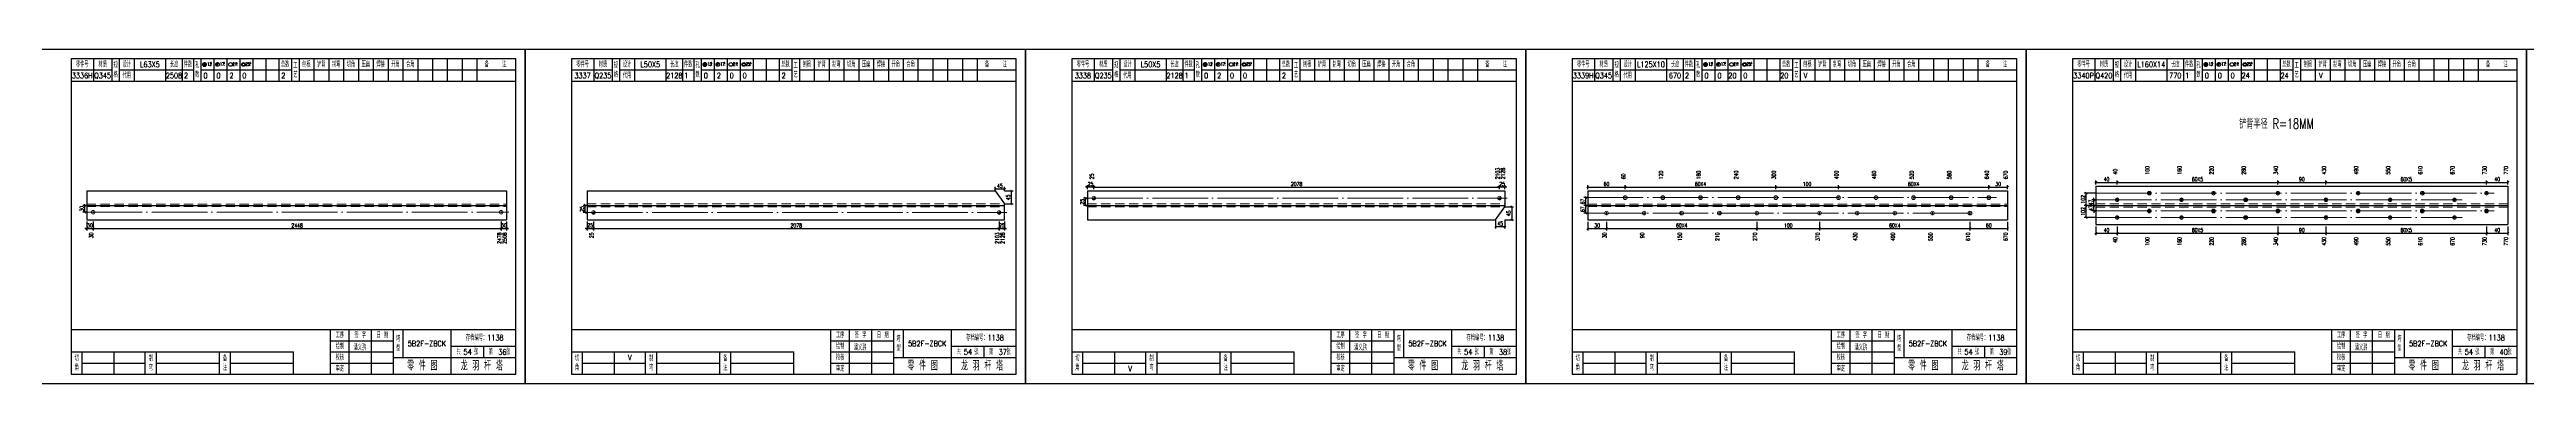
# Model space of a CAD drawing. Header units: millimetres. Extents: x 0 to 30240, y -10896 to -1348.
# Drawn here: x 9463 to 10800, y -10043 to -9863 of the extents above; entities that cross this region are included whole.
import ezdxf
from ezdxf.enums import TextEntityAlignment as Align

# ---------------------------------------------------------------- set-up
doc = ezdxf.new("R2010")
doc.units = ezdxf.units.MM
doc.header["$LTSCALE"] = 20
doc.header["$PDMODE"] = 1
doc.linetypes.add('DASHDOT2X', pattern=[1.75, 1.5, -0.125, 0, -0.125])
doc.linetypes.add('HIDDEN', pattern=[0.375, 0.25, -0.125])
for name, color, linetype, lineweight in [('1', 7, 'Continuous', 25), ('11', 3, 'Continuous', 13), ('2', 1, 'HIDDEN', 13), ('5', 1, 'Continuous', 13), ('7', 2, 'DASHDOT2X', 13)]:
    doc.layers.add(name, color=color, linetype=linetype, lineweight=lineweight)
doc.styles.get("Standard").update_dxf_attribs({"font": 'simplex', "width": 0.7, "bigfont": 'gbhzfs.shx'})
doc.styles.add('SYMBOL_TXT', font='txt.shx', dxfattribs={"width": 0.6})
doc.styles.add('TITLE_TXT', font='simplex.shx', dxfattribs={"width": 0.75, "height": 2.5, "bigfont": 'gbhzfs.shx'})
doc.dimstyles.get("Standard").update_dxf_attribs({"dimtxt": 2.1, "dimasz": 1, "dimexe": 1.05, "dimexo": 0, "dimgap": 0.63, "dimtad": 1, "dimzin": 0, "dimdsep": 46, "dimtxsty": 'standard', "dimblk": 'OBLIQUE', "dimblk1": 'OBLIQUE', "dimblk2": 'OBLIQUE', "dimcen": 0.09, "dimadec": 0, "dimazin": 0, "dimtfac": 1, "dimtdec": 1, "dimtix": 1, "dimtmove": 0, "dimatfit": 3, "dimfxl": 0, "dimtolj": 1, "dimtzin": 0, "dimarcsym": 0})
pattern_1 = [(0, (-3, 0), (0, 0.0125), [])]

# ---------------------------------------------------------------- blocks, each defined once
blk = doc.blocks.new('M12_HOLE')
h = blk.add_hatch()
h.set_pattern_fill('LINE', scale=0.1, style=0)
h.set_pattern_definition(pattern_1)
h.paths.add_polyline_path([(-5, 0, 1), (-1, 0, 1)])
at = {"color": 7}
blk.add_circle((-3, 0), 2, dxfattribs=at)
at = {"color": 7, "attachment_point": 1, "style": 'SYMBOL_TXT'}
for s, insert, char_height, width in [('13\\f??|b0|i0|c0|p54;.', (-0.1, 2.1), 3.5, 5.707), ('5', (3.7, 2.3), 1.8, 2.931)]:
    blk.add_mtext(s, dxfattribs=dict(at, insert=insert, char_height=char_height, width=width))
blk = doc.blocks.new('M16_HOLE')
h = blk.add_hatch()
h.set_pattern_fill('LINE', scale=0.1, style=0)
h.set_pattern_definition(pattern_1)
h.paths.add_polyline_path([(-1.6, 1.4, 0.668179), (-5, 0, 0.198912), (-4.4, -1.4)])
at = {"color": 7}
blk.add_circle((-3, 0), 2, dxfattribs=at)
at = {"color": 7, "attachment_point": 1, "style": 'SYMBOL_TXT'}
for s, insert, char_height, width in [('17.', (-0.4, 2.1), 3.5, 6.316), ('5', (3.6, 2.3), 1.8, 1.822)]:
    blk.add_mtext(s, dxfattribs=dict(at, insert=insert, char_height=char_height, width=width))
blk = doc.blocks.new('M20_HOLE')
at = {"color": 7}
blk.add_circle((-3, 0), 2, dxfattribs=at)
at = {"color": 7, "attachment_point": 1, "style": 'SYMBOL_TXT'}
for s, insert, char_height, width in [('21.', (-0.7, 2), 3.5, 6.074), ('5', (3.3, 2), 1.8, 1.458)]:
    blk.add_mtext(s, dxfattribs=dict(at, insert=insert, char_height=char_height, width=width))
blk = doc.blocks.new('M24_HOLE')
at = {"color": 7}
for radius in [2, 1.5]:
    blk.add_circle((-3, 0), radius, dxfattribs=at)
at = {"color": 7, "attachment_point": 1, "style": 'SYMBOL_TXT'}
for s, insert, char_height, width in [('25.', (-0.7, 2.1), 3.5, 2.429), ('5', (3.9, 2.3), 1.8, 1.944)]:
    blk.add_mtext(s, dxfattribs=dict(at, insert=insert, char_height=char_height, width=width))
blk = doc.blocks.new('JgCard')
for p, q in [((270, 180), (0, 180)), ((0, 180), (0, 0)), ((265, 175), (25, 175)), ((25, 175), (25, 5)), ((37, 175), (37, 163)), ((47, 175), (47, 163)), ((51, 175), (51, 163)), ((59, 175), (59, 163)), ((76, 175), (76, 163)), ((85, 175), (85, 163)), ((91, 175), (91, 163)), ((95, 175), (95, 163)), ((102, 175), (102, 163)), ((109, 175), (109, 163)), ((116, 175), (116, 163)), ((123, 175), (123, 163)), ((130, 175), (130, 163)), ((137, 175), (137, 163)), ((144, 175), (144, 163)), ((148, 175), (148, 163)), ((156, 175), (156, 163)), ((164, 175), (164, 163)), ((172, 175), (172, 163)), ((180, 175), (180, 163)), ((188, 175), (188, 163)), ((196, 175), (196, 163)), ((204, 175), (204, 163)), ((212, 175), (212, 163)), ((220, 175), (220, 163)), ((228, 175), (228, 163)), ((236, 175), (236, 163)), ((244, 175), (244, 163)), ((265, 5), (265, 175)), ((270, 0), (270, 180)), ((25, 169), (47, 169)), ((25, 163), (265, 163)), ((51, 169), (91, 169)), ((95, 169), (144, 169)), ((148, 169), (265, 169)), ((25, 29), (265, 29)), ((165, 5), (165, 29)), ((175, 5), (175, 29)), ((187, 5), (187, 29)), ((199, 5), (199, 29)), ((204, 29), (204, 14)), ((230, 5), (230, 29)), ((25, 17), (145, 17)), ((31, 5), (31, 17)), ((48, 17), (48, 5)), ((65, 5), (65, 17)), ((71, 5), (71, 17)), ((105, 5), (105, 17)), ((111, 5), (111, 17)), ((145, 5), (145, 17)), ((165, 23), (199, 23)), ((165, 17), (199, 17)), ((199, 14), (265, 14)), ((230, 20), (265, 20)), ((247.5, 20), (247.5, 14)), ((0, 0), (270, 0)), ((25, 5), (265, 5)), ((31, 11), (65, 11)), ((71, 11), (105, 11)), ((111, 11), (145, 11)), ((165, 11), (199, 11))]:
    blk.add_line(p, q)
blk.add_lwpolyline([(96, 172, -1), (98, 172, -1)], format="xyb", close=True)
blk.add_point((145, 96))
at = {"xscale": 0.5, "yscale": 0.5, "zscale": 0.5}
for name, p in [('M12_HOLE', (98.5, 172)), ('M16_HOLE', (105.5, 172)), ('M20_HOLE', (112.5, 172)), ('M24_HOLE', (119.5, 172))]:
    blk.add_blockref(name, p, dxfattribs=at)
at = {"style": 'TITLE_TXT', "width": 0.75}
for s, height, p in [('潘义鹏', 3, (177.4, 17.9)), ('存档编号：1138', 3.08, (238, 23.1)), ('龙 羽 杆 塔', 5, (235.2, 7))]:
    blk.add_text(s, height=height, dxfattribs=at).set_placement(p)
at = {"attachment_point": 5, "style": 'TITLE_TXT'}
for s, insert, char_height, width in [('零件号', (31, 172), 3, 15), ('材质', (42, 172), 3, 8), ('设计', (55, 172), 3, 8), ('长度', (80.5, 172), 3, 8), ('件数', (88, 172), 3, 6), ('总数', (140.5, 172), 3, 7), ('刨根', (152, 172), 3, 8), ('铲背', (160, 172), 3, 8), ('制弯', (168, 172), 3, 8), ('切角', (176, 172), 3, 8), ('压扁', (184, 172), 3, 8), ('焊接', (192, 172), 3, 8), ('开角', (200, 172), 3, 8), ('合角', (208, 172), 3, 8), ('备    注', (254, 172), 3, 22), ('规格', (49, 169), 3, 4), ('代用', (55, 166), 3, 8), ('孔数', (93, 169), 3, 4), ('工\\P艺', (146, 169), 3, 4), ('工序', (170, 26), 3, 10), ('签 字', (181, 26), 3, 12), ('日 期', (193, 26), 3, 12), ('切\\P角', (28, 11), 3, 6), ('制\\P弯', (68, 11), 3, 6), ('备\\P注', (108, 11), 3, 6), ('绘制', (170, 20), 3, 10), ('校核', (170, 14), 3, 10), ('塔\\P型', (201.5, 21.5), 3, 5), ('共    张', (238.8, 17), 3, 17.5), ('第    张', (256.2, 17), 3, 17.5), ('审定', (170, 8), 3, 10), ('零 件 图', (214.5, 9.5), 5, 31)]:
    blk.add_mtext(s, dxfattribs=dict(at, insert=insert, char_height=char_height, width=width))
blk = doc.blocks.new('M20')
for p, q in [((-0.5, 0), (0.5, 0)), ((0, -0.5), (0, 0.5))]:
    blk.add_line(p, q)
blk.add_circle((0, 0), 1)
blk = doc.blocks.new('_Oblique')
at = {"color": 0, "linetype": 'ByBlock', "lineweight": -2}
blk.add_line((-0.5, -0.5), (0.5, 0.5), dxfattribs=at)
blk = doc.blocks.new('*D5116')
at = {"layer": '11', "color": 0, "lineweight": -2}
for p, q in [((9483.4, -9955.6), (9483.4, -9960.4)), ((9486.8, -9955.6), (9486.8, -9960.4)), ((9483.4, -9959.3), (9482.4, -9959.3)), ((9483.4, -9959.3), (9486.8, -9959.3)), ((9486.8, -9959.3), (9487.8, -9959.3))]:
    blk.add_line(p, q, dxfattribs=at)
at = {"layer": 'Defpoints', "color": 0}
for p in [(9483.4, -9955.6), (9486.8, -9955.6), (9486.8, -9959.3)]:
    blk.add_point(p, dxfattribs=at)
at = {"layer": '11', "color": 0, "lineweight": -2}
blk.add_blockref('_Oblique', (9483.4, -9959.3), dxfattribs=at)
at = {"layer": '11', "color": 0, "lineweight": -2, "rotation": 180}
blk.add_blockref('_Oblique', (9486.8, -9959.3), dxfattribs=at)
at = {"layer": '11', "color": 0, "insert": (9485.1, -9957.6), "char_height": 2.1, "attachment_point": 5}
blk.add_mtext('\\A1;30', dxfattribs=at)
blk = doc.blocks.new('*D5118')
at = {"layer": '11', "color": 0, "lineweight": -2}
for p, q in [((9707.1, -9955.6), (9707.1, -9960.4)), ((9710, -9955.6), (9710, -9960.4)), ((9707.1, -9959.3), (9706.1, -9959.3)), ((9707.1, -9959.3), (9710, -9959.3)), ((9710, -9959.3), (9711, -9959.3))]:
    blk.add_line(p, q, dxfattribs=at)
at = {"layer": 'Defpoints', "color": 0}
for p in [(9707.1, -9955.6), (9710, -9955.6), (9710, -9959.3)]:
    blk.add_point(p, dxfattribs=at)
at = {"layer": '11', "color": 0, "lineweight": -2}
blk.add_blockref('_Oblique', (9707.1, -9959.3), dxfattribs=at)
at = {"layer": '11', "color": 0, "lineweight": -2, "rotation": 180}
blk.add_blockref('_Oblique', (9710, -9959.3), dxfattribs=at)
at = {"layer": '11', "color": 0, "insert": (9708.5, -9957.6), "char_height": 2.1, "attachment_point": 5}
blk.add_mtext('\\A1;30', dxfattribs=at)
blk = doc.blocks.new('M16')
for p, q in [((-0.7, -0.7), (0.7, 0.7)), ((-0.4, 0), (0.4, 0)), ((0, 0.4), (0, -0.4))]:
    blk.add_line(p, q)
blk.add_circle((0, 0), 1)
for radius in [0.8, 0.6, 0.4, 0.2]:
    blk.add_arc((0, 0), radius, 225, 45)
blk = doc.blocks.new('*D5120')
at = {"layer": '11', "color": 0, "lineweight": -2}
for p, q in [((9753.4, -9955.6), (9753.4, -9960.4)), ((9756.8, -9955.6), (9756.8, -9960.4)), ((9753.4, -9959.3), (9752.4, -9959.3)), ((9753.4, -9959.3), (9756.8, -9959.3)), ((9756.8, -9959.3), (9757.8, -9959.3))]:
    blk.add_line(p, q, dxfattribs=at)
at = {"layer": 'Defpoints', "color": 0}
for p in [(9753.4, -9955.6), (9756.8, -9955.6), (9756.8, -9959.3)]:
    blk.add_point(p, dxfattribs=at)
at = {"layer": '11', "color": 0, "lineweight": -2}
blk.add_blockref('_Oblique', (9753.4, -9959.3), dxfattribs=at)
at = {"layer": '11', "color": 0, "lineweight": -2, "rotation": 180}
blk.add_blockref('_Oblique', (9756.8, -9959.3), dxfattribs=at)
at = {"layer": '11', "color": 0, "insert": (9755.1, -9957.6), "char_height": 2.1, "attachment_point": 5}
blk.add_mtext('\\A1;25', dxfattribs=at)
blk = doc.blocks.new('*D5122')
at = {"layer": '11', "color": 0, "lineweight": -2}
for p, q in [((9975.8, -9955.6), (9975.8, -9960.4)), ((9978.7, -9955.6), (9978.7, -9960.4)), ((9975.8, -9959.3), (9974.8, -9959.3)), ((9975.8, -9959.3), (9978.7, -9959.3)), ((9978.7, -9959.3), (9979.7, -9959.3))]:
    blk.add_line(p, q, dxfattribs=at)
at = {"layer": 'Defpoints', "color": 0}
for p in [(9975.8, -9955.6), (9978.7, -9955.6), (9978.7, -9959.3)]:
    blk.add_point(p, dxfattribs=at)
at = {"layer": '11', "color": 0, "lineweight": -2}
blk.add_blockref('_Oblique', (9975.8, -9959.3), dxfattribs=at)
at = {"layer": '11', "color": 0, "lineweight": -2, "rotation": 180}
blk.add_blockref('_Oblique', (9978.7, -9959.3), dxfattribs=at)
at = {"layer": '11', "color": 0, "insert": (9977.2, -9957.6), "char_height": 2.1, "attachment_point": 5}
blk.add_mtext('\\A1;25', dxfattribs=at)
blk = doc.blocks.new('*D5124')
at = {"layer": '11', "color": 0, "lineweight": -2}
for p, q in [((9973.7, -9939), (9973.7, -9936.9)), ((9978.7, -9938), (9973.7, -9938)), ((9978.7, -9939), (9978.7, -9936.9))]:
    blk.add_line(p, q, dxfattribs=at)
at = {"layer": 'Defpoints', "color": 0}
for p in [(9973.7, -9938), (9973.7, -9939), (9978.7, -9939)]:
    blk.add_point(p, dxfattribs=at)
at = {"layer": '11', "color": 0, "lineweight": -2, "rotation": 180}
blk.add_blockref('_Oblique', (9973.7, -9938), dxfattribs=at)
at = {"layer": '11', "color": 0, "lineweight": -2}
blk.add_blockref('_Oblique', (9978.7, -9938), dxfattribs=at)
at = {"layer": '11', "color": 0, "insert": (9976.2, -9936.3), "char_height": 2.1, "attachment_point": 5}
blk.add_mtext('\\A1;45', dxfattribs=at)
blk = doc.blocks.new('*D5126')
at = {"layer": '11', "color": 0, "lineweight": -2}
for p, q in [((10023.4, -9936.9), (10022.4, -9936.9)), ((10023.4, -9938), (10023.4, -9935.9)), ((10023.4, -9936.9), (10026.8, -9936.9)), ((10026.8, -9938), (10026.8, -9935.9)), ((10026.8, -9936.9), (10027.8, -9936.9))]:
    blk.add_line(p, q, dxfattribs=at)
at = {"layer": 'Defpoints', "color": 0}
for p in [(10023.4, -9938), (10026.8, -9936.9), (10026.8, -9938)]:
    blk.add_point(p, dxfattribs=at)
at = {"layer": '11', "color": 0, "lineweight": -2}
blk.add_blockref('_Oblique', (10023.4, -9936.9), dxfattribs=at)
at = {"layer": '11', "color": 0, "lineweight": -2, "rotation": 180}
blk.add_blockref('_Oblique', (10026.8, -9936.9), dxfattribs=at)
at = {"layer": '11', "color": 0, "insert": (10025.1, -9935.3), "char_height": 2.1, "attachment_point": 5}
blk.add_mtext('\\A1;25', dxfattribs=at)
blk = doc.blocks.new('*D5128')
at = {"layer": '11', "color": 0, "lineweight": -2}
for p, q in [((10245.8, -9936.9), (10244.8, -9936.9)), ((10245.8, -9938), (10245.8, -9935.9)), ((10245.8, -9936.9), (10248.7, -9936.9)), ((10248.7, -9938), (10248.7, -9935.9)), ((10248.7, -9936.9), (10249.7, -9936.9))]:
    blk.add_line(p, q, dxfattribs=at)
at = {"layer": 'Defpoints', "color": 0}
for p in [(10245.8, -9938), (10248.7, -9936.9), (10248.7, -9938)]:
    blk.add_point(p, dxfattribs=at)
at = {"layer": '11', "color": 0, "lineweight": -2}
blk.add_blockref('_Oblique', (10245.8, -9936.9), dxfattribs=at)
at = {"layer": '11', "color": 0, "lineweight": -2, "rotation": 180}
blk.add_blockref('_Oblique', (10248.7, -9936.9), dxfattribs=at)
at = {"layer": '11', "color": 0, "insert": (10247.2, -9935.3), "char_height": 2.1, "attachment_point": 5}
blk.add_mtext('\\A1;25', dxfattribs=at)
blk = doc.blocks.new('*D5129')
at = {"layer": '11', "color": 0, "lineweight": -2}
for p, q in [((10248.7, -9947.6), (10253.4, -9947.6)), ((10248.7, -9954.6), (10253.4, -9954.6)), ((10252.4, -9947.6), (10252.4, -9954.6))]:
    blk.add_line(p, q, dxfattribs=at)
at = {"layer": 'Defpoints', "color": 0}
for p in [(10248.7, -9947.6), (10248.7, -9954.6), (10252.4, -9954.6)]:
    blk.add_point(p, dxfattribs=at)
at = {"layer": '11', "color": 0, "lineweight": -2}
for p, rotation in [((10252.4, -9947.6), 90), ((10252.4, -9954.6), 270)]:
    blk.add_blockref('_Oblique', p, dxfattribs=dict(at, rotation=rotation))
at = {"layer": '11', "color": 0, "insert": (10250.7, -9951.1), "char_height": 2.1, "attachment_point": 5, "rotation": 90}
blk.add_mtext('\\A1;45', dxfattribs=at)
blk = doc.blocks.new('*D5130')
at = {"layer": '11', "color": 0, "lineweight": -2}
for p, q in [((10243.7, -9954.6), (10243.7, -9959.3)), ((10248.7, -9954.6), (10248.7, -9959.3)), ((10248.7, -9958.3), (10243.7, -9958.3))]:
    blk.add_line(p, q, dxfattribs=at)
at = {"layer": 'Defpoints', "color": 0}
for p in [(10243.7, -9954.6), (10248.7, -9954.6), (10243.7, -9958.3)]:
    blk.add_point(p, dxfattribs=at)
at = {"layer": '11', "color": 0, "lineweight": -2, "rotation": 180}
blk.add_blockref('_Oblique', (10243.7, -9958.3), dxfattribs=at)
at = {"layer": '11', "color": 0, "lineweight": -2}
blk.add_blockref('_Oblique', (10248.7, -9958.3), dxfattribs=at)
at = {"layer": '11', "color": 0, "insert": (10246.2, -9956.6), "char_height": 2.1, "attachment_point": 5}
blk.add_mtext('\\A1;45', dxfattribs=at)
blk = doc.blocks.new('M24')
for p, q in [((-0.6, 0), (0.6, 0)), ((0, -0.6), (0, 0.6))]:
    blk.add_line(p, q)
for radius in [1, 0.6]:
    blk.add_circle((0, 0), radius)
blk = doc.blocks.new('*D5154')
at = {"layer": '1', "color": 0, "lineweight": -2}
for p, q in [((10567.5, -9946.8), (10565.5, -9946.8)), ((10567.5, -9949.8), (10565.5, -9949.8)), ((10566.5, -9946.8), (10566.5, -9945.8)), ((10566.5, -9949.8), (10566.5, -9946.8)), ((10566.5, -9949.8), (10566.5, -9950.8))]:
    blk.add_line(p, q, dxfattribs=at)
at = {"layer": 'Defpoints', "color": 0}
for p in [(10566.5, -9946.8), (10567.5, -9946.8), (10567.5, -9949.8)]:
    blk.add_point(p, dxfattribs=at)
at = {"layer": '1', "color": 0, "lineweight": -2}
for p, rotation in [((10566.5, -9946.8), 270), ((10566.5, -9949.8), 90)]:
    blk.add_blockref('_Oblique', p, dxfattribs=dict(at, rotation=rotation))
at = {"layer": '1', "color": 0, "insert": (10564.9, -9948.3), "char_height": 2.1, "attachment_point": 5, "rotation": 90}
blk.add_mtext('\\A1;47', dxfattribs=at)
blk = doc.blocks.new('*D5156')
at = {"layer": '1', "color": 0, "lineweight": -2}
for p, q in [((10567.5, -9943.8), (10565.5, -9943.8)), ((10566.5, -9943.8), (10566.5, -9942.8)), ((10566.5, -9946.8), (10566.5, -9943.8)), ((10567.5, -9946.8), (10565.5, -9946.8)), ((10566.5, -9946.8), (10566.5, -9947.8))]:
    blk.add_line(p, q, dxfattribs=at)
at = {"layer": 'Defpoints', "color": 0}
for p in [(10566.5, -9943.8), (10567.5, -9943.8), (10567.5, -9946.8)]:
    blk.add_point(p, dxfattribs=at)
at = {"layer": '1', "color": 0, "lineweight": -2}
for p, rotation in [((10566.5, -9943.8), 270), ((10566.5, -9946.8), 90)]:
    blk.add_blockref('_Oblique', p, dxfattribs=dict(at, rotation=rotation))
at = {"layer": '1', "color": 0, "insert": (10564.9, -9945.3), "char_height": 2.1, "attachment_point": 5, "rotation": 90}
blk.add_mtext('\\A1;47', dxfattribs=at)

msp = doc.modelspace()

# ---------------------------------------------------------------- linework, layer by layer
at = {"layer": '1'}
for p, q in [((9483.4, -9939.048), (9483.4, -9954.588)), ((9483.4, -9939.048), (9710, -9939.048)), ((9710, -9939.048), (9710, -9954.588)), ((9753.4, -9939.048), (9753.4, -9954.588)), ((9753.4, -9939.048), (9973.693, -9939.048)), ((9973.693, -9939.048), (9978.7, -9946.041)), ((10023.4, -9939.048), (10023.4, -9954.588)), ((10023.4, -9939.048), (10248.7, -9939.048)), ((10248.7, -9939.048), (10248.7, -9946.818)), ((10293.4, -9939.048), (10293.4, -9954.588)), ((10293.4, -9939.048), (10520, -9939.048)), ((10520, -9939.048), (10520, -9954.588)), ((10567.6, -9936.528), (10567.6, -9957.108)), ((10567.6, -9936.528), (10790, -9936.528)), ((10790, -9936.528), (10790, -9957.108)), ((9483.4, -9946.818), (9710, -9946.818)), ((9483.4, -9954.588), (9710, -9954.588)), ((9753.4, -9946.818), (9978.7, -9946.818)), ((9753.4, -9954.588), (9978.7, -9954.588)), ((9978.7, -9946.818), (9978.7, -9946.041)), ((9978.7, -9954.588), (9978.7, -9946.818)), ((10023.4, -9946.818), (10248.7, -9946.818)), ((10023.4, -9954.588), (10243.693, -9954.588)), ((10243.693, -9954.588), (10248.7, -9947.595)), ((10248.7, -9946.818), (10248.7, -9947.595)), ((10293.4, -9946.818), (10520, -9946.818)), ((10293.4, -9954.588), (10520, -9954.588)), ((10567.6, -9946.818), (10790, -9946.818)), ((10567.6, -9957.108), (10790, -9957.108))]:
    msp.add_line(p, q, dxfattribs=at)
at = {"layer": '2'}
for p, q in [((9483.4, -9946.202), (9710, -9946.202)), ((9483.4, -9947.435), (9710, -9947.435)), ((9753.4, -9946.041), (9978.7, -9946.041)), ((9753.4, -9947.595), (9978.7, -9947.595)), ((10023.4, -9946.041), (10248.7, -9946.041)), ((10023.4, -9947.595), (10248.7, -9947.595)), ((10293.4, -9946.197), (10520, -9946.197)), ((10293.4, -9947.44), (10520, -9947.44)), ((10567.6, -9945.918), (10790, -9945.918)), ((10567.6, -9947.719), (10790, -9947.719))]:
    msp.add_line(p, q, dxfattribs=at)
at = {"layer": '7'}
for p, q in [((10023.4, -9942.933), (10249.96, -9942.933)), ((10293.4, -9942.653), (10514.054, -9942.653)), ((10567.6, -9940.258), (10782.647, -9940.258)), ((10567.6, -9943.795), (10765.317, -9943.795)), ((9483.4, -9950.518), (9711.26, -9950.518)), ((9753.4, -9950.703), (9979.96, -9950.703)), ((10293.4, -9950.983), (10503.907, -9950.983)), ((10567.6, -9949.841), (10782.647, -9949.841)), ((10567.6, -9953.378), (10765.317, -9953.378))]:
    msp.add_line(p, q, dxfattribs=at)

# ---------------------------------------------------------------- block references
at = {"layer": '1'}
for p in [(9450, -10042.818), (9720, -10042.818), (9990, -10042.818), (10260, -10042.818), (10530, -10042.818), (10800, -10042.818)]:
    msp.add_blockref('JgCard', p, dxfattribs=at)
at = {"layer": '5'}
for name, p in [('M16', (10026.84, -9942.933)), ('M16', (10245.76, -9942.933)), ('M20', (10313.693, -9942.653)), ('M20', (10333.985, -9942.653)), ('M20', (10354.278, -9942.653)), ('M20', (10374.57, -9942.653)), ('M20', (10394.863, -9942.653)), ('M20', (10428.684, -9942.653)), ('M20', (10448.976, -9942.653)), ('M20', (10469.269, -9942.653)), ('M20', (10489.561, -9942.653)), ('M20', (10509.854, -9942.653)), ('M24', (10579.153, -9943.795)), ('M24', (10596.483, -9940.258)), ('M24', (10613.813, -9943.795)), ('M24', (10631.143, -9940.258)), ('M24', (10648.473, -9943.795)), ('M24', (10665.803, -9940.258)), ('M24', (10691.797, -9943.795)), ('M24', (10709.127, -9940.258)), ('M24', (10726.457, -9943.795)), ('M24', (10743.787, -9940.258)), ('M24', (10761.117, -9943.795)), ('M24', (10778.447, -9940.258)), ('M20', (9486.84, -9950.518)), ('M20', (9707.06, -9950.518)), ('M16', (9756.84, -9950.703)), ('M16', (9975.76, -9950.703)), ('M20', (10303.546, -9950.983)), ('M20', (10323.839, -9950.983)), ('M20', (10344.131, -9950.983)), ('M20', (10364.424, -9950.983)), ('M20', (10384.716, -9950.983)), ('M20', (10418.537, -9950.983)), ('M20', (10438.83, -9950.983)), ('M20', (10459.122, -9950.983)), ('M20', (10479.415, -9950.983)), ('M20', (10499.707, -9950.983)), ('M24', (10579.153, -9953.378)), ('M24', (10596.483, -9949.841)), ('M24', (10613.813, -9953.378)), ('M24', (10631.143, -9949.841)), ('M24', (10648.473, -9953.378)), ('M24', (10665.803, -9949.841)), ('M24', (10691.797, -9953.378)), ('M24', (10709.127, -9949.841)), ('M24', (10726.457, -9953.378)), ('M24', (10743.787, -9949.841)), ('M24', (10761.117, -9953.378)), ('M24', (10778.447, -9949.841))]:
    msp.add_blockref(name, p, dxfattribs=at)

# ---------------------------------------------------------------- texts
at = {"style": 'TITLE_TXT', "width": 0.75}
for s, p in [('54', (9686.712, -10027.328)), ('36', (9705.466, -10027.433)), ('54', (9956.712, -10027.328)), ('37', (9975.466, -10027.433)), ('54', (10226.712, -10027.328)), ('38', (10245.466, -10027.433)), ('54', (10496.712, -10027.328)), ('39', (10515.466, -10027.433)), ('54', (10766.712, -10027.328)), ('40', (10785.466, -10027.433))]:
    msp.add_text(s, height=3, dxfattribs=at).set_placement(p)
at = {"layer": '1', "width": 0.7}
for s, height, p in [('3336H', 3, (9481, -9876.818)), ('Q345', 3, (9492, -9876.818)), ('L63X5', 3, (9517.5, -9870.818)), ('2508', 3, (9530.5, -9876.818)), ('2', 3, (9537, -9876.818)), ('0', 3, (9547.5, -9876.818)), ('0', 3, (9554.5, -9876.818)), ('2', 3, (9561.5, -9876.818)), ('0', 3, (9568.5, -9876.818)), ('2', 3, (9589.5, -9876.818)), ('3337', 3, (9751, -9876.818)), ('Q235', 3, (9762, -9876.818)), ('L50X5', 3, (9787.5, -9870.818)), ('2128', 3, (9800.5, -9876.818)), ('1', 3, (9807, -9876.818)), ('0', 3, (9817.5, -9876.818)), ('2', 3, (9824.5, -9876.818)), ('0', 3, (9831.5, -9876.818)), ('0', 3, (9838.5, -9876.818)), ('2', 3, (9859.5, -9876.818)), ('3338', 3, (10021, -9876.818)), ('Q235', 3, (10032, -9876.818)), ('L50X5', 3, (10057.5, -9870.818)), ('2128', 3, (10070.5, -9876.818)), ('1', 3, (10077, -9876.818)), ('0', 3, (10087.5, -9876.818)), ('2', 3, (10094.5, -9876.818)), ('0', 3, (10101.5, -9876.818)), ('0', 3, (10108.5, -9876.818)), ('2', 3, (10129.5, -9876.818)), ('3339H', 3, (10291, -9876.818)), ('Q345', 3, (10302, -9876.818)), ('L125X10', 3, (10327.5, -9870.818)), ('670', 3, (10340.5, -9876.818)), ('2', 3, (10347, -9876.818)), ('0', 3, (10357.5, -9876.818)), ('0', 3, (10364.5, -9876.818)), ('20', 3, (10371.5, -9876.818)), ('0', 3, (10378.5, -9876.818)), ('20', 3, (10399.5, -9876.818)), ('3340P', 3, (10561, -9876.818)), ('Q420', 3, (10572, -9876.818)), ('L160X14', 3, (10597.5, -9870.818)), ('770', 3, (10610.5, -9876.818)), ('1', 3, (10617, -9876.818)), ('0', 3, (10627.5, -9876.818)), ('0', 3, (10634.5, -9876.818)), ('0', 3, (10641.5, -9876.818)), ('24', 3, (10648.5, -9876.818)), ('24', 3, (10669.5, -9876.818)), ('铲背半径 R=18MM', 5.49229, (10665.098, -9902.795)), ('V', 3, (9776.5, -10028.818)), ('V', 3, (10046.5, -10034.818))]:
    msp.add_text(s, height=height, dxfattribs=at).set_placement(p, align=Align.MIDDLE_CENTER)
for s, p in [('25', (10026.84, -9932.748)), ('2103', (10245.821, -9932.748)), ('2128', (10248.7, -9932.748)), ('60', (10313.693, -9932.748)), ('120', (10333.985, -9932.748)), ('180', (10354.278, -9932.748)), ('240', (10374.57, -9932.748)), ('300', (10394.863, -9932.748)), ('400', (10428.684, -9932.748)), ('460', (10448.976, -9932.748)), ('520', (10469.269, -9932.748)), ('580', (10489.561, -9932.748)), ('640', (10509.854, -9932.748)), ('670', (10520, -9932.748)), ('40', (10579.153, -9930.228)), ('100', (10596.483, -9930.228)), ('160', (10613.813, -9930.228)), ('220', (10631.143, -9930.228)), ('280', (10648.473, -9930.228)), ('340', (10665.803, -9930.228)), ('430', (10691.797, -9930.228)), ('490', (10709.127, -9930.228)), ('550', (10726.457, -9930.228)), ('610', (10743.787, -9930.228)), ('670', (10761.117, -9930.228)), ('730', (10778.447, -9930.228)), ('770', (10790, -9930.228))]:
    msp.add_text(s, height=2.1, rotation=90, dxfattribs=at).set_placement(p)
for s, p in [('30', (9486.84, -9961.413)), ('2478', (9707.099, -9961.413)), ('2508', (9710, -9961.413)), ('25', (9756.84, -9961.413)), ('2103', (9975.821, -9961.413)), ('2128', (9978.7, -9961.413)), ('30', (10303.546, -9961.413)), ('90', (10323.839, -9961.413)), ('150', (10344.131, -9961.413)), ('210', (10364.424, -9961.413)), ('270', (10384.716, -9961.413)), ('370', (10418.537, -9961.413)), ('430', (10438.83, -9961.413)), ('490', (10459.122, -9961.413)), ('550', (10479.415, -9961.413)), ('610', (10499.707, -9961.413)), ('670', (10520, -9961.413)), ('40', (10579.153, -9963.933)), ('100', (10596.483, -9963.933)), ('160', (10613.813, -9963.933)), ('220', (10631.143, -9963.933)), ('280', (10648.473, -9963.933)), ('340', (10665.803, -9963.933)), ('430', (10691.797, -9963.933)), ('490', (10709.127, -9963.933)), ('550', (10726.457, -9963.933)), ('610', (10743.787, -9963.933)), ('670', (10761.117, -9963.933)), ('730', (10778.447, -9963.933)), ('770', (10790, -9963.933))]:
    msp.add_text(s, height=2.1, rotation=90, dxfattribs=at).set_placement(p, align=Align.RIGHT)
at = {"layer": '1', "char_height": 3, "attachment_point": 5}
for s, insert, width in [('V', (10411, -9876.818), 8), ('V', (10689, -9876.818), 8), ('5B2F-ZBCK', (9667, -10021.318), 26), ('5B2F-ZBCK', (9937, -10021.318), 26), ('5B2F-ZBCK', (10207, -10021.318), 26), ('5B2F-ZBCK', (10477, -10021.318), 26), ('5B2F-ZBCK', (10747, -10021.318), 26)]:
    msp.add_mtext(s, dxfattribs=dict(at, insert=insert, width=width))

# ---------------------------------------------------------------- dimensions: what is measured, and where the dimension line sits
at = {"layer": '1'}
for base, p1, p2, text in [((10022.35, -9942.933), (10023.35, -9946.818), (10023.35, -9942.933), '25'), ((10292.35, -9942.653), (10293.35, -9946.818), (10293.35, -9942.653), '67'), ((10562.35, -9940.258), (10567.55, -9946.818), (10567.55, -9940.258), '102'), ((9482.35, -9946.818), (9483.35, -9950.518), (9483.35, -9946.818), '30'), ((9752.35, -9946.818), (9753.35, -9950.703), (9753.35, -9946.818), '25'), ((10292.35, -9946.818), (10293.35, -9950.983), (10293.35, -9946.818), '67'), ((10562.35, -9946.818), (10567.55, -9953.378), (10567.55, -9946.818), '102')]:
    msp.add_linear_dim(base=base, p1=p1, p2=p2, angle=90, text=text, dimstyle='standard', dxfattribs=at).render()
for base, p1, p2, picture, middle in [((10566.55, -9943.795), (10567.55, -9946.818), (10567.55, -9943.795), '*D5156', (10564.87, -9945.307)), ((10566.55, -9946.818), (10567.55, -9949.841), (10567.55, -9946.818), '*D5154', (10564.87, -9948.33))]:
    dim = msp.add_linear_dim(base=base, p1=p1, p2=p2, angle=90, text='47', dimstyle='standard', dxfattribs=at)
    dim.commit()
    dim.dimension.update_dxf_attribs({"geometry": picture, "text_midpoint": middle})
at = {"layer": '11'}
for base, p1, p2, text in [((10579.153, -9934.428), (10567.6, -9935.478), (10579.153, -9935.478), '40'), ((10665.803, -9934.428), (10579.153, -9935.478), (10665.803, -9935.478), '60X5'), ((10691.797, -9934.428), (10665.803, -9935.478), (10691.797, -9935.478), '90'), ((10778.447, -9934.428), (10691.797, -9935.478), (10778.447, -9935.478), '60X5'), ((10790, -9934.428), (10778.447, -9935.478), (10790, -9935.478), '40'), ((10245.76, -9936.948), (10026.84, -9937.998), (10245.76, -9937.998), '2078'), ((10313.693, -9936.948), (10293.4, -9937.998), (10313.693, -9937.998), '60'), ((10394.863, -9936.948), (10313.693, -9937.998), (10394.863, -9937.998), '60X4'), ((10428.684, -9936.948), (10394.863, -9937.998), (10428.684, -9937.998), '100'), ((10509.854, -9936.948), (10428.684, -9937.998), (10509.854, -9937.998), '60X4'), ((10520, -9936.948), (10509.854, -9937.998), (10520, -9937.998), '30'), ((9707.06, -9959.313), (9486.84, -9955.638), (9707.06, -9955.638), '2448'), ((9975.76, -9959.313), (9756.84, -9955.638), (9975.76, -9955.638), '2078'), ((10303.546, -9959.313), (10293.4, -9955.638), (10303.546, -9955.638), '30'), ((10384.716, -9959.313), (10303.546, -9955.638), (10384.716, -9955.638), '60X4'), ((10418.537, -9959.313), (10384.716, -9955.638), (10418.537, -9955.638), '100'), ((10499.707, -9959.313), (10418.537, -9955.638), (10499.707, -9955.638), '60X4'), ((10520, -9959.313), (10499.707, -9955.638), (10520, -9955.638), '60'), ((10579.153, -9961.833), (10567.6, -9958.158), (10579.153, -9958.158), '40'), ((10665.803, -9961.833), (10579.153, -9958.158), (10665.803, -9958.158), '60X5'), ((10691.797, -9961.833), (10665.803, -9958.158), (10691.797, -9958.158), '90'), ((10778.447, -9961.833), (10691.797, -9958.158), (10778.447, -9958.158), '60X5'), ((10790, -9961.833), (10778.447, -9958.158), (10790, -9958.158), '40')]:
    msp.add_linear_dim(base=base, p1=p1, p2=p2, text=text, dimstyle='standard', dxfattribs=at).render()
for base, p1, p2, text, picture, middle in [((9973.693, -9937.998), (9978.7, -9939.048), (9973.693, -9939.048), '45', '*D5124', (9976.196, -9936.318)), ((10026.84, -9936.948), (10023.4, -9937.998), (10026.84, -9937.998), '25', '*D5126', (10025.12, -9935.268)), ((10248.7, -9936.948), (10245.76, -9937.998), (10248.7, -9937.998), '25', '*D5128', (10247.23, -9935.268)), ((9486.84, -9959.313), (9483.4, -9955.638), (9486.84, -9955.638), '30', '*D5116', (9485.12, -9957.633)), ((9710, -9959.313), (9707.06, -9955.638), (9710, -9955.638), '30', '*D5118', (9708.53, -9957.633)), ((9756.84, -9959.313), (9753.4, -9955.638), (9756.84, -9955.638), '25', '*D5120', (9755.12, -9957.633)), ((9978.7, -9959.313), (9975.76, -9955.638), (9978.7, -9955.638), '25', '*D5122', (9977.23, -9957.633)), ((10243.693, -9958.263), (10248.7, -9954.588), (10243.693, -9954.588), '45', '*D5130', (10246.196, -9956.583))]:
    dim = msp.add_linear_dim(base=base, p1=p1, p2=p2, text=text, dimstyle='standard', dxfattribs=at)
    dim.commit()
    dim.dimension.update_dxf_attribs({"geometry": picture, "text_midpoint": middle})
msp.add_linear_dim(base=(9982.375, -9939.048), p1=(9978.7, -9946.041), p2=(9978.7, -9939.048), angle=90, text='45', dimstyle='standard', dxfattribs=at).render()
dim = msp.add_linear_dim(base=(10252.375, -9954.588), p1=(10248.7, -9947.595), p2=(10248.7, -9954.588), angle=90, text='45', dimstyle='standard', dxfattribs=at)
dim.commit()
dim.dimension.update_dxf_attribs({"geometry": '*D5129', "text_midpoint": (10250.695, -9951.092)})

doc.saveas('drawing.dxf')
